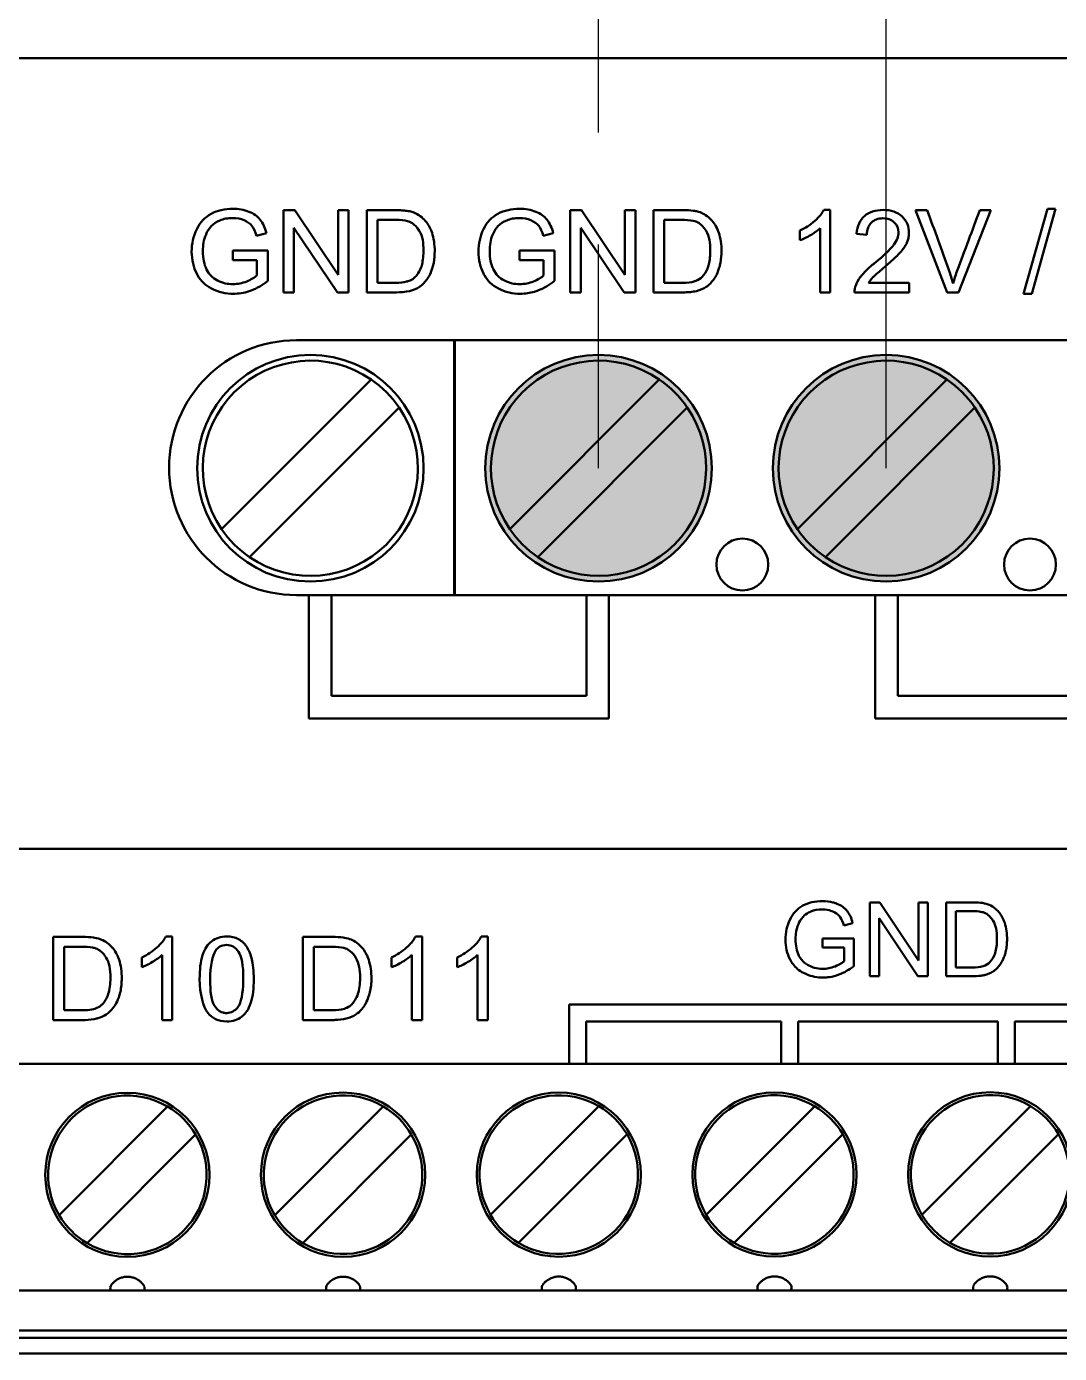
# Model space of a CAD drawing. Header units: millimetres. Extents: x 52 to 3850, y 79 to 1546.
# Drawn here: x 1290.97 to 1319.84, y 961.65 to 998.72 of the extents above; entities that cross this region are included whole.
import ezdxf

# ---------------------------------------------------------------- set-up
doc = ezdxf.new("R2010")
doc.units = ezdxf.units.MM
doc.header["$LTSCALE"] = 25
doc.linetypes.add('HIDDEN', pattern=[0.375, 0.25, -0.125])
doc.layers.add('Power_12V', color=50, linetype='Continuous')
doc.layers.add('Power_GND', color=7, linetype='HIDDEN')
doc.layers.add('Visible', color=7, linetype='Continuous', lineweight=50)

msp = doc.modelspace()

# ---------------------------------------------------------------- hatches: boundary and pattern name
at = {"layer": 'Power_12V'}
h = msp.add_hatch(color=256, dxfattribs=at)
h.dxf.hatch_style = 1
edge = h.paths.add_edge_path()
edge.add_arc((1314.992, 986.378), 3.165, 0, 360)
at = {"layer": 'Power_GND'}
h = msp.add_hatch(color=256, dxfattribs=at)
h.dxf.hatch_style = 1
edge = h.paths.add_edge_path()
edge.add_arc((1306.954, 986.378), 3.165, 0, 360)

# ---------------------------------------------------------------- linework, layer by layer
at = {"layer": 'Power_12V'}
msp.add_line((1314.992, 986.378), (1315, 1115), dxfattribs=at)
at = {"layer": 'Power_GND'}
msp.add_line((1306.954, 986.378), (1306.954, 1110), dxfattribs=at)
at = {"layer": 'Visible'}
for p, q in [((1230.554, 997.829), (1327.389, 997.829)), ((1298.15, 993.587), (1298.462, 993.587)), ((1298.15, 991.291), (1298.15, 993.587)), ((1298.462, 993.587), (1299.677, 991.781)), ((1299.677, 993.587), (1299.968, 993.587)), ((1299.677, 991.781), (1299.677, 993.587)), ((1299.968, 993.587), (1299.968, 991.291)), ((1300.476, 991.291), (1300.476, 993.587)), ((1306.165, 993.587), (1306.477, 993.587)), ((1306.165, 991.291), (1306.165, 993.587)), ((1306.477, 993.587), (1307.693, 991.781)), ((1307.693, 993.587), (1307.983, 993.587)), ((1307.693, 991.781), (1307.693, 993.587)), ((1307.983, 993.587), (1307.983, 991.291)), ((1308.491, 991.291), (1308.491, 993.587)), ((1313.247, 993.594), (1313.428, 993.594)), ((1313.428, 993.594), (1313.428, 991.291)), ((1315.812, 993.587), (1316.142, 993.587)), ((1316.7, 991.291), (1315.812, 993.587)), ((1317.919, 993.587), (1317.018, 991.291)), ((1317.609, 993.587), (1317.919, 993.587)), ((1318.834, 991.252), (1319.497, 993.626)), ((1319.725, 993.626), (1319.061, 991.252)), ((1319.497, 993.626), (1319.725, 993.626)), ((1298.442, 993.097), (1298.442, 991.291)), ((1299.656, 991.291), (1298.442, 993.097)), ((1300.777, 993.318), (1300.777, 991.56)), ((1306.457, 993.097), (1306.457, 991.291)), ((1307.672, 991.291), (1306.457, 993.097)), ((1308.792, 993.318), (1308.792, 991.56)), ((1312.58, 992.745), (1312.58, 993.017)), ((1313.148, 991.291), (1313.148, 993.084)), ((1297.672, 992.944), (1297.394, 992.869)), ((1305.688, 992.944), (1305.41, 992.869)), ((1314.454, 992.898), (1314.162, 992.93)), ((1296.73, 992.46), (1297.708, 992.46)), ((1296.73, 992.191), (1296.73, 992.46)), ((1297.708, 992.46), (1297.708, 991.61)), ((1304.746, 992.46), (1305.723, 992.46)), ((1304.746, 992.191), (1304.746, 992.46)), ((1305.723, 992.46), (1305.723, 991.61)), ((1297.405, 992.191), (1296.73, 992.191)), ((1297.405, 991.762), (1297.405, 992.191)), ((1305.42, 992.191), (1304.746, 992.191)), ((1305.42, 991.762), (1305.42, 992.191)), ((1314.503, 991.56), (1315.634, 991.56)), ((1315.634, 991.56), (1315.634, 991.291)), ((1298.442, 991.291), (1298.15, 991.291)), ((1299.968, 991.291), (1299.656, 991.291)), ((1306.457, 991.291), (1306.165, 991.291)), ((1307.983, 991.291), (1307.672, 991.291)), ((1313.428, 991.291), (1313.148, 991.291)), ((1315.634, 991.291), (1314.108, 991.291)), ((1317.018, 991.291), (1316.7, 991.291)), ((1319.061, 991.252), (1318.834, 991.252)), ((1323.829, 989.955), (1298.513, 989.955)), ((1302.919, 982.835), (1302.919, 989.955)), ((1302.935, 989.955), (1302.935, 982.835)), ((1296.419, 984.681), (1300.598, 988.859)), ((1304.473, 984.681), (1308.652, 988.859)), ((1312.511, 984.681), (1316.69, 988.859)), ((1301.381, 988.076), (1297.203, 983.897)), ((1309.435, 988.076), (1305.256, 983.897)), ((1317.473, 988.076), (1313.294, 983.897)), ((1298.513, 982.835), (1298.86, 982.835)), ((1298.86, 982.835), (1298.86, 979.385)), ((1299.493, 982.835), (1298.86, 982.835)), ((1299.493, 982.835), (1306.613, 982.835)), ((1299.493, 980.018), (1299.493, 982.835)), ((1306.613, 982.835), (1306.613, 980.018)), ((1307.246, 982.835), (1306.613, 982.835)), ((1307.246, 982.835), (1314.683, 982.835)), ((1307.246, 979.385), (1307.246, 982.835)), ((1315.316, 982.835), (1314.683, 982.835)), ((1314.683, 982.835), (1314.683, 979.385)), ((1315.316, 980.018), (1315.316, 982.835)), ((1315.316, 982.835), (1322.753, 982.835)), ((1306.613, 980.018), (1299.493, 980.018)), ((1322.753, 980.018), (1315.316, 980.018)), ((1298.86, 979.385), (1307.246, 979.385)), ((1314.683, 979.385), (1323.386, 979.385)), ((1327.389, 975.752), (1230.554, 975.752)), ((1314.535, 974.252), (1314.815, 974.252)), ((1314.535, 972.187), (1314.535, 974.252)), ((1314.815, 974.252), (1315.897, 972.632)), ((1315.897, 974.252), (1316.16, 974.252)), ((1315.897, 972.632), (1315.897, 974.252)), ((1316.16, 974.252), (1316.16, 972.187)), ((1316.666, 972.187), (1316.666, 974.252)), ((1314.797, 973.808), (1314.797, 972.187)), ((1315.879, 972.187), (1314.797, 973.808)), ((1316.938, 974.008), (1316.938, 972.431)), ((1314.056, 973.675), (1313.81, 973.607)), ((1291.711, 970.966), (1291.711, 973.289)), ((1292.016, 973.014), (1292.016, 971.239)), ((1294.858, 973.299), (1295.041, 973.299)), ((1295.041, 973.299), (1295.041, 970.966)), ((1298.688, 970.966), (1298.688, 973.289)), ((1298.994, 973.014), (1298.994, 971.239)), ((1301.838, 973.299), (1302.022, 973.299)), ((1302.022, 973.299), (1302.022, 970.966)), ((1303.674, 973.299), (1303.857, 973.299)), ((1303.857, 973.299), (1303.857, 970.966)), ((1313.212, 973.24), (1314.087, 973.24)), ((1313.212, 972.996), (1313.212, 973.24)), ((1313.82, 972.996), (1313.212, 972.996)), ((1313.82, 972.611), (1313.82, 972.996)), ((1314.087, 973.24), (1314.087, 972.474)), ((1294.187, 972.44), (1294.187, 972.715)), ((1294.757, 970.966), (1294.757, 972.784)), ((1301.168, 972.44), (1301.168, 972.715)), ((1301.737, 970.966), (1301.737, 972.784)), ((1303.003, 972.44), (1303.003, 972.715)), ((1303.573, 970.966), (1303.573, 972.784)), ((1314.797, 972.187), (1314.535, 972.187)), ((1316.16, 972.187), (1315.879, 972.187)), ((1306.136, 971.4), (1306.136, 969.739)), ((1324.576, 971.4), (1306.136, 971.4)), ((1295.041, 970.966), (1294.757, 970.966)), ((1302.022, 970.966), (1301.737, 970.966)), ((1303.857, 970.966), (1303.573, 970.966)), ((1306.611, 969.739), (1306.611, 970.926)), ((1306.611, 970.926), (1312.055, 970.926)), ((1312.055, 970.926), (1312.055, 969.739)), ((1312.53, 969.739), (1312.53, 970.926)), ((1312.53, 970.926), (1318.114, 970.926)), ((1318.114, 970.926), (1318.114, 969.739)), ((1318.589, 969.739), (1318.589, 970.926)), ((1318.589, 970.926), (1324.101, 970.926)), ((1306.136, 969.739), (1233.718, 969.739)), ((1306.136, 969.739), (1306.611, 969.739)), ((1312.055, 969.739), (1306.611, 969.739)), ((1312.055, 969.739), (1312.53, 969.739)), ((1318.114, 969.739), (1312.53, 969.739)), ((1318.114, 969.739), (1318.589, 969.739)), ((1324.101, 969.739), (1318.589, 969.739)), ((1291.877, 965.515), (1294.909, 968.55)), ((1297.906, 965.518), (1300.938, 968.553)), ((1303.934, 965.521), (1306.966, 968.556)), ((1309.963, 965.524), (1312.995, 968.559)), ((1315.991, 965.527), (1319.023, 968.561)), ((1319.807, 967.779), (1316.775, 964.744)), ((1295.693, 967.767), (1292.661, 964.732)), ((1301.721, 967.77), (1298.689, 964.735)), ((1307.75, 967.773), (1304.718, 964.738)), ((1313.778, 967.776), (1310.746, 964.741)), ((1233.718, 963.41), (1324.225, 963.41)), ((1293.344, 963.422), (1293.344, 963.422)), ((1294.229, 963.422), (1294.229, 963.423)), ((1299.373, 963.425), (1299.373, 963.425)), ((1300.257, 963.425), (1300.258, 963.426)), ((1305.401, 963.428), (1305.401, 963.428)), ((1306.286, 963.428), (1306.286, 963.429)), ((1311.43, 963.431), (1311.43, 963.431)), ((1312.314, 963.431), (1312.315, 963.432)), ((1317.458, 963.434), (1317.458, 963.434)), ((1318.343, 963.434), (1318.343, 963.435)), ((1327.389, 962.291), (1230.554, 962.291)), ((1230.554, 962.091), (1327.389, 962.091)), ((1223.114, 961.652), (1334.829, 961.652))]:
    msp.add_line(p, q, dxfattribs=at)
at = {"layer": 'Visible', "extrusion": (0, 0, -1)}
for centre, radius in [((-1298.9, 986.378), 3.165), ((-1306.954, 986.378), 3.165), ((-1314.992, 986.378), 3.165), ((-1293.785, 966.641), 2.294), ((-1299.813, 966.644), 2.294), ((-1305.842, 966.647), 2.294), ((-1311.87, 966.65), 2.294), ((-1317.899, 966.653), 2.294)]:
    msp.add_circle(centre, radius, dxfattribs=at)
at = {"layer": 'Visible'}
for centre in [(1310.973, 983.689), (1319.011, 983.689)]:
    msp.add_circle(centre, 0.725, dxfattribs=at)
at = {"layer": 'Visible', "extrusion": (0, 0, -1)}
for centre, radius, start, end in [((-1298.513, 986.395), 3.56, 270, 90), ((-1293.787, 963.48), 0.478, 351.5726, 0.4421), ((-1293.787, 963.48), 0.478, 179.5019, 188.4274), ((-1299.815, 963.483), 0.478, 351.216, 0.4421), ((-1299.815, 963.483), 0.478, 179.5019, 188.784), ((-1305.844, 963.486), 0.478, 350.8591, 0.4421), ((-1305.844, 963.486), 0.478, 179.5019, 189.1409), ((-1311.872, 963.489), 0.478, 350.5019, 0.4421), ((-1311.872, 963.489), 0.478, 179.5019, 189.4981), ((-1317.901, 963.492), 0.478, 350.1443, 0.4421), ((-1317.901, 963.492), 0.478, 179.5019, 189.8557)]:
    msp.add_arc(centre, radius, start, end, dxfattribs=at)
at = {"layer": 'Visible'}
for centre, radius, start, end in [((1298.9, 986.378), 3.006, 55.6151, 214.3849), ((1306.954, 986.378), 3.006, 55.6151, 214.3849), ((1314.992, 986.378), 3.006, 55.6151, 214.3849), ((1298.9, 986.378), 3.006, 34.3849, 55.6151), ((1306.954, 986.378), 3.006, 34.3849, 55.6151), ((1314.992, 986.378), 3.006, 34.3849, 55.6151), ((1298.9, 986.378), 3.006, 235.6151, 34.3849), ((1306.954, 986.378), 3.006, 235.6151, 34.3849), ((1314.992, 986.378), 3.006, 235.6151, 34.3849), ((1298.9, 986.378), 3.006, 214.3849, 235.6151), ((1306.954, 986.378), 3.006, 214.3849, 235.6151), ((1314.992, 986.378), 3.006, 214.3849, 235.6151), ((1293.785, 966.641), 2.215, 59.5055, 210.5505), ((1293.785, 966.641), 2.215, 30.5505, 59.5055), ((1299.813, 966.644), 2.215, 59.5055, 210.5505), ((1299.813, 966.644), 2.215, 30.5505, 59.5055), ((1305.842, 966.647), 2.215, 59.5055, 210.5505), ((1305.842, 966.647), 2.215, 30.5505, 59.5055), ((1311.87, 966.65), 2.215, 59.5055, 210.5505), ((1311.87, 966.65), 2.215, 30.5505, 59.5055), ((1317.899, 966.653), 2.215, 59.5055, 210.5505), ((1317.899, 966.653), 2.215, 30.5505, 59.5055), ((1317.899, 966.653), 2.215, 239.5055, 30.5505), ((1293.785, 966.641), 2.215, 239.5055, 30.5505), ((1299.813, 966.644), 2.215, 239.5055, 30.5505), ((1305.842, 966.647), 2.215, 239.5055, 30.5505), ((1311.87, 966.65), 2.215, 239.5055, 30.5505), ((1293.785, 966.641), 2.215, 210.5505, 239.5055), ((1299.813, 966.644), 2.215, 210.5505, 239.5055), ((1305.842, 966.647), 2.215, 210.5505, 239.5055), ((1311.87, 966.65), 2.215, 210.5505, 239.5055), ((1317.899, 966.653), 2.215, 210.5505, 239.5055)]:
    msp.add_arc(centre, radius, start, end, dxfattribs=at)
for points, knots in [([(1297.708, 991.61), (1297.561, 991.493), (1297.411, 991.405), (1297.246, 991.343), (1297.086, 991.282), (1296.951, 991.258), (1296.798, 991.253), (1296.784, 991.253), (1296.77, 991.252), (1296.756, 991.252), (1296.533, 991.252), (1296.332, 991.296), (1296.14, 991.398), (1295.96, 991.493), (1295.841, 991.612), (1295.749, 991.768), (1295.74, 991.783), (1295.731, 991.8), (1295.723, 991.815), (1295.637, 991.979), (1295.582, 992.205), (1295.582, 992.428), (1295.582, 992.65), (1295.627, 992.854), (1295.723, 993.054), (1295.82, 993.256), (1295.949, 993.389), (1296.126, 993.485), (1296.301, 993.579), (1296.504, 993.626), (1296.732, 993.626), (1296.899, 993.626), (1297.049, 993.598), (1297.183, 993.545), (1297.318, 993.491), (1297.422, 993.416), (1297.498, 993.32), (1297.575, 993.224), (1297.633, 993.098), (1297.672, 992.944)], [0.1497103, 0.1497103, 0.1497103, 0.1497103, 0.1872564, 0.1872564, 0.1872564, 0.2195858, 0.2195858, 0.2195858, 0.2225034, 0.2225034, 0.2225034, 0.2687497, 0.2687497, 0.2687497, 0.3088223, 0.3088223, 0.3088223, 0.3127464, 0.3127464, 0.3127464, 0.3582947, 0.3582947, 0.3582947, 0.4033606, 0.4033606, 0.4033606, 0.4466599, 0.4466599, 0.4466599, 0.4891, 0.4891, 0.4891, 0.5201427, 0.5201427, 0.5201427, 0.5511854, 0.5511854, 0.5511854, 0.5822282, 0.5822282, 0.5822282, 0.5822282]), ([(1297.394, 992.869), (1297.361, 992.986), (1297.319, 993.077), (1297.266, 993.146), (1297.213, 993.214), (1297.143, 993.266), (1297.047, 993.306), (1296.952, 993.346), (1296.847, 993.367), (1296.732, 993.367), (1296.593, 993.367), (1296.472, 993.346), (1296.371, 993.303), (1296.274, 993.262), (1296.196, 993.211), (1296.126, 993.136), (1296.051, 993.055), (1296.02, 993), (1295.983, 992.908), (1295.918, 992.75), (1295.895, 992.613), (1295.895, 992.445), (1295.895, 992.239), (1295.931, 992.067), (1296.001, 991.93), (1296.069, 991.797), (1296.16, 991.695), (1296.307, 991.622), (1296.466, 991.544), (1296.579, 991.521), (1296.737, 991.521), (1296.868, 991.521), (1296.995, 991.547), (1297.12, 991.598), (1297.246, 991.648), (1297.341, 991.703), (1297.405, 991.762)], [0.6028099, 0.6028099, 0.6028099, 0.6028099, 0.624552, 0.624552, 0.624552, 0.6451275, 0.6451275, 0.6451275, 0.6655279, 0.6655279, 0.6655279, 0.6902803, 0.6902803, 0.6902803, 0.714017, 0.714017, 0.714017, 0.7338539, 0.7338539, 0.7338539, 0.7638949, 0.7638949, 0.7638949, 0.8007908, 0.8007908, 0.8007908, 0.8364781, 0.8364781, 0.8364781, 0.8681803, 0.8681803, 0.8681803, 0.8946697, 0.8946697, 0.8946697, 0.9211591, 0.9211591, 0.9211591, 0.9211591]), ([(1300.476, 993.587), (1300.73, 993.587), (1300.985, 993.587), (1301.266, 993.587), (1301.277, 993.587), (1301.286, 993.587), (1301.297, 993.587), (1301.324, 993.587), (1301.348, 993.587), (1301.371, 993.586), (1301.433, 993.584), (1301.483, 993.582), (1301.529, 993.577), (1301.58, 993.572), (1301.619, 993.568), (1301.676, 993.555), (1301.759, 993.537), (1301.802, 993.518), (1301.845, 993.498), (1301.907, 993.469), (1301.953, 993.441), (1302.012, 993.39), (1302.109, 993.308), (1302.184, 993.209), (1302.24, 993.098), (1302.257, 993.065), (1302.273, 993.028), (1302.285, 992.997), (1302.329, 992.882), (1302.369, 992.69), (1302.374, 992.508), (1302.375, 992.489), (1302.375, 992.47), (1302.375, 992.451), (1302.375, 992.334), (1302.366, 992.225), (1302.346, 992.12), (1302.337, 992.075), (1302.328, 992.036), (1302.314, 991.988), (1302.289, 991.904), (1302.269, 991.855), (1302.245, 991.804), (1302.22, 991.75), (1302.195, 991.706), (1302.156, 991.653), (1302.089, 991.561), (1302.04, 991.513), (1301.98, 991.467), (1301.97, 991.459), (1301.957, 991.45), (1301.947, 991.443), (1301.884, 991.402), (1301.778, 991.354), (1301.673, 991.329), (1301.56, 991.301), (1301.408, 991.291), (1301.304, 991.291), (1301.114, 991.291), (1300.746, 991.291), (1300.476, 991.291)], [0.3040344, 0.3040344, 0.3040344, 0.3040344, 0.4052128, 0.4052128, 0.4052128, 0.4082955, 0.4082955, 0.4082955, 0.4158199, 0.4158199, 0.4158199, 0.4364794, 0.4364794, 0.4364794, 0.4592987, 0.4592987, 0.4592987, 0.4812529, 0.4812529, 0.4812529, 0.5131876, 0.5131876, 0.5131876, 0.5639706, 0.5639706, 0.5639706, 0.5788707, 0.5788707, 0.5788707, 0.6438033, 0.6438033, 0.6438033, 0.650601, 0.650601, 0.650601, 0.6926706, 0.6926706, 0.6926706, 0.7105884, 0.7105884, 0.7105884, 0.7347402, 0.7347402, 0.7347402, 0.7604578, 0.7604578, 0.7604578, 0.7961331, 0.7961331, 0.7961331, 0.8026225, 0.8026225, 0.8026225, 0.8459713, 0.8459713, 0.8459713, 0.89282, 0.89282, 0.89282, 1, 1, 1, 1]), ([(1305.723, 991.61), (1305.576, 991.493), (1305.427, 991.405), (1305.261, 991.343), (1305.227, 991.33), (1305.195, 991.319), (1305.162, 991.309), (1305.03, 991.27), (1304.909, 991.252), (1304.772, 991.252), (1304.549, 991.252), (1304.347, 991.296), (1304.156, 991.398), (1303.976, 991.493), (1303.856, 991.612), (1303.764, 991.768), (1303.755, 991.783), (1303.746, 991.8), (1303.738, 991.815), (1303.653, 991.979), (1303.598, 992.205), (1303.598, 992.428), (1303.598, 992.65), (1303.642, 992.854), (1303.738, 993.054), (1303.835, 993.256), (1303.964, 993.389), (1304.142, 993.485), (1304.316, 993.579), (1304.52, 993.626), (1304.748, 993.626), (1304.914, 993.626), (1305.064, 993.598), (1305.199, 993.545), (1305.333, 993.491), (1305.437, 993.416), (1305.514, 993.32), (1305.59, 993.224), (1305.648, 993.098), (1305.688, 992.944)], [0.1497103, 0.1497103, 0.1497103, 0.1497103, 0.1872564, 0.1872564, 0.1872564, 0.1941756, 0.1941756, 0.1941756, 0.2225034, 0.2225034, 0.2225034, 0.2687497, 0.2687497, 0.2687497, 0.3088223, 0.3088223, 0.3088223, 0.3127464, 0.3127464, 0.3127464, 0.3582947, 0.3582947, 0.3582947, 0.4033606, 0.4033606, 0.4033606, 0.4466599, 0.4466599, 0.4466599, 0.4891, 0.4891, 0.4891, 0.5201427, 0.5201427, 0.5201427, 0.5511854, 0.5511854, 0.5511854, 0.5822282, 0.5822282, 0.5822282, 0.5822282]), ([(1305.41, 992.869), (1305.376, 992.986), (1305.334, 993.077), (1305.281, 993.146), (1305.229, 993.214), (1305.158, 993.266), (1305.063, 993.306), (1304.968, 993.346), (1304.862, 993.367), (1304.748, 993.367), (1304.608, 993.367), (1304.488, 993.346), (1304.387, 993.303), (1304.29, 993.262), (1304.212, 993.211), (1304.142, 993.136), (1304.115, 993.107), (1304.094, 993.08), (1304.076, 993.054), (1304.045, 993.009), (1304.022, 992.967), (1303.998, 992.908), (1303.934, 992.75), (1303.911, 992.613), (1303.911, 992.445), (1303.911, 992.239), (1303.946, 992.067), (1304.017, 991.93), (1304.085, 991.797), (1304.176, 991.695), (1304.322, 991.622), (1304.482, 991.544), (1304.595, 991.521), (1304.752, 991.521), (1304.884, 991.521), (1305.011, 991.547), (1305.136, 991.598), (1305.261, 991.648), (1305.356, 991.703), (1305.42, 991.762)], [0.6028099, 0.6028099, 0.6028099, 0.6028099, 0.624552, 0.624552, 0.624552, 0.6451275, 0.6451275, 0.6451275, 0.6655279, 0.6655279, 0.6655279, 0.6902803, 0.6902803, 0.6902803, 0.714017, 0.714017, 0.714017, 0.7212415, 0.7212415, 0.7212415, 0.7338539, 0.7338539, 0.7338539, 0.7638949, 0.7638949, 0.7638949, 0.8007908, 0.8007908, 0.8007908, 0.8364781, 0.8364781, 0.8364781, 0.8681803, 0.8681803, 0.8681803, 0.8946697, 0.8946697, 0.8946697, 0.9211591, 0.9211591, 0.9211591, 0.9211591]), ([(1308.491, 993.587), (1308.746, 993.587), (1309.001, 993.587), (1309.282, 993.587), (1309.426, 993.587), (1309.516, 993.582), (1309.601, 993.571), (1309.631, 993.567), (1309.656, 993.563), (1309.692, 993.555), (1309.775, 993.537), (1309.817, 993.518), (1309.86, 993.498), (1309.923, 993.469), (1309.968, 993.441), (1310.028, 993.39), (1310.124, 993.308), (1310.2, 993.209), (1310.256, 993.098), (1310.272, 993.065), (1310.289, 993.028), (1310.3, 992.997), (1310.345, 992.882), (1310.385, 992.69), (1310.39, 992.508), (1310.39, 992.489), (1310.391, 992.47), (1310.391, 992.451), (1310.391, 992.334), (1310.381, 992.225), (1310.361, 992.12), (1310.353, 992.075), (1310.344, 992.036), (1310.329, 991.988), (1310.303, 991.898), (1310.281, 991.847), (1310.256, 991.794), (1310.232, 991.745), (1310.208, 991.703), (1310.172, 991.653), (1310.104, 991.561), (1310.056, 991.513), (1309.996, 991.467), (1309.985, 991.459), (1309.973, 991.45), (1309.962, 991.443), (1309.9, 991.402), (1309.793, 991.354), (1309.689, 991.329), (1309.636, 991.316), (1309.579, 991.307), (1309.521, 991.3), (1309.454, 991.293), (1309.375, 991.291), (1309.32, 991.291), (1309.13, 991.291), (1308.761, 991.291), (1308.491, 991.291)], [0.3040344, 0.3040344, 0.3040344, 0.3040344, 0.4052128, 0.4052128, 0.4052128, 0.4450566, 0.4450566, 0.4450566, 0.4592987, 0.4592987, 0.4592987, 0.4812529, 0.4812529, 0.4812529, 0.5131876, 0.5131876, 0.5131876, 0.5639706, 0.5639706, 0.5639706, 0.5788707, 0.5788707, 0.5788707, 0.6438033, 0.6438033, 0.6438033, 0.650601, 0.650601, 0.650601, 0.6926706, 0.6926706, 0.6926706, 0.7105884, 0.7105884, 0.7105884, 0.7363399, 0.7363399, 0.7363399, 0.7604578, 0.7604578, 0.7604578, 0.7961331, 0.7961331, 0.7961331, 0.8026225, 0.8026225, 0.8026225, 0.8459713, 0.8459713, 0.8459713, 0.8678031, 0.8678031, 0.8678031, 0.89282, 0.89282, 0.89282, 1, 1, 1, 1]), ([(1312.58, 993.017), (1312.734, 993.088), (1312.867, 993.172), (1312.996, 993.286), (1313.135, 993.409), (1313.196, 993.49), (1313.247, 993.594)], [0.4711079, 0.4711079, 0.4711079, 0.4711079, 0.5463099, 0.5463099, 0.5463099, 0.6113744, 0.6113744, 0.6113744, 0.6113744]), ([(1314.108, 991.291), (1314.105, 991.36), (1314.121, 991.432), (1314.142, 991.486), (1314.166, 991.551), (1314.215, 991.642), (1314.268, 991.714), (1314.289, 991.742), (1314.312, 991.77), (1314.33, 991.791), (1314.357, 991.821), (1314.411, 991.879), (1314.469, 991.935), (1314.534, 991.997), (1314.611, 992.064), (1314.7, 992.136), (1314.925, 992.318), (1315.042, 992.43), (1315.135, 992.535), (1315.142, 992.543), (1315.148, 992.55), (1315.155, 992.558), (1315.17, 992.575), (1315.183, 992.592), (1315.196, 992.609), (1315.199, 992.613), (1315.203, 992.618), (1315.206, 992.623), (1315.294, 992.743), (1315.338, 992.855), (1315.338, 992.964), (1315.338, 993.075), (1315.299, 993.168), (1315.218, 993.246), (1315.138, 993.325), (1315.034, 993.361), (1314.903, 993.361), (1314.767, 993.361), (1314.659, 993.32), (1314.578, 993.239), (1314.495, 993.156), (1314.454, 993.043), (1314.454, 992.898)], [0.1663156, 0.1663156, 0.1663156, 0.1663156, 0.1853419, 0.1853419, 0.1853419, 0.2107233, 0.2107233, 0.2107233, 0.2205591, 0.2205591, 0.2205591, 0.2411374, 0.2411374, 0.2411374, 0.263976, 0.263976, 0.263976, 0.3151752, 0.3151752, 0.3151752, 0.3189863, 0.3189863, 0.3189863, 0.327778, 0.327778, 0.327778, 0.330303, 0.330303, 0.330303, 0.3617092, 0.3617092, 0.3617092, 0.3939414, 0.3939414, 0.3939414, 0.4259691, 0.4259691, 0.4259691, 0.4594426, 0.4594426, 0.4594426, 0.4935476, 0.4935476, 0.4935476, 0.4935476]), ([(1314.162, 992.93), (1314.182, 993.146), (1314.26, 993.313), (1314.387, 993.424), (1314.511, 993.534), (1314.692, 993.594), (1314.911, 993.594), (1315.128, 993.594), (1315.299, 993.54), (1315.436, 993.41), (1315.577, 993.275), (1315.63, 993.139), (1315.63, 992.956), (1315.63, 992.936), (1315.629, 992.917), (1315.627, 992.898), (1315.625, 992.877), (1315.623, 992.857), (1315.619, 992.838), (1315.615, 992.817), (1315.611, 992.797), (1315.605, 992.779), (1315.599, 992.757), (1315.593, 992.737), (1315.586, 992.719), (1315.582, 992.707), (1315.577, 992.696), (1315.573, 992.685), (1315.57, 992.677), (1315.563, 992.662), (1315.557, 992.649), (1315.523, 992.58), (1315.453, 992.482), (1315.385, 992.405), (1315.32, 992.332), (1315.222, 992.238), (1315.097, 992.128), (1315.052, 992.088), (1314.998, 992.041), (1314.951, 992.002), (1314.844, 991.911), (1314.729, 991.813), (1314.668, 991.757), (1314.656, 991.746), (1314.645, 991.736), (1314.636, 991.727), (1314.631, 991.722), (1314.626, 991.717), (1314.622, 991.713), (1314.573, 991.662), (1314.535, 991.61), (1314.503, 991.56)], [0.5207689, 0.5207689, 0.5207689, 0.5207689, 0.5725363, 0.5725363, 0.5725363, 0.6248285, 0.6248285, 0.6248285, 0.6765643, 0.6765643, 0.6765643, 0.7256773, 0.7256773, 0.7256773, 0.7308994, 0.7308994, 0.7308994, 0.736474, 0.736474, 0.736474, 0.7423893, 0.7423893, 0.7423893, 0.7491092, 0.7491092, 0.7491092, 0.753514, 0.753514, 0.753514, 0.759562, 0.759562, 0.759562, 0.7934298, 0.7934298, 0.7934298, 0.8257334, 0.8257334, 0.8257334, 0.8374544, 0.8374544, 0.8374544, 0.8675994, 0.8675994, 0.8675994, 0.8736079, 0.8736079, 0.8736079, 0.8771692, 0.8771692, 0.8771692, 0.8951673, 0.8951673, 0.8951673, 0.8951673]), ([(1316.142, 993.587), (1316.342, 993.031), (1316.542, 992.474), (1316.742, 991.918), (1316.79, 991.783), (1316.83, 991.658), (1316.862, 991.541)], [0.2728529, 0.2728529, 0.2728529, 0.2728529, 0.4461785, 0.4461785, 0.4461785, 0.4847857, 0.4847857, 0.4847857, 0.4847857]), ([(1316.862, 991.541), (1316.898, 991.666), (1316.941, 991.795), (1316.986, 991.918), (1317.184, 992.448), (1317.402, 993.032), (1317.609, 993.587)], [0.4847857, 0.4847857, 0.4847857, 0.4847857, 0.5237729, 0.5237729, 0.5237729, 0.6975825, 0.6975825, 0.6975825, 0.6975825]), ([(1300.777, 991.56), (1300.935, 991.56), (1301.094, 991.56), (1301.269, 991.56), (1301.414, 991.56), (1301.5, 991.568), (1301.588, 991.591), (1301.6, 991.594), (1301.612, 991.598), (1301.626, 991.603), (1301.718, 991.634), (1301.752, 991.656), (1301.792, 991.686), (1301.805, 991.696), (1301.818, 991.708), (1301.832, 991.722), (1301.848, 991.739), (1301.864, 991.757), (1301.879, 991.776), (1301.927, 991.838), (1301.966, 991.913), (1301.995, 991.992), (1301.997, 991.999), (1302, 992.006), (1302.002, 992.012), (1302.026, 992.085), (1302.054, 992.229), (1302.06, 992.368), (1302.061, 992.397), (1302.061, 992.427), (1302.061, 992.456), (1302.061, 992.681), (1302.04, 992.85), (1301.944, 993.011), (1301.87, 993.134), (1301.817, 993.174), (1301.763, 993.213), (1301.73, 993.235), (1301.689, 993.258), (1301.655, 993.271), (1301.613, 993.287), (1301.497, 993.31), (1301.381, 993.316), (1301.339, 993.318), (1301.292, 993.318), (1301.26, 993.318), (1301.158, 993.318), (1300.93, 993.318), (1300.777, 993.318)], [0, 0, 0, 0, 0.0864632, 0.0864632, 0.0864632, 0.1430932, 0.1430932, 0.1430932, 0.15109, 0.15109, 0.15109, 0.1871023, 0.1871023, 0.1871023, 0.1990871, 0.1990871, 0.1990871, 0.2133576, 0.2133576, 0.2133576, 0.2597698, 0.2597698, 0.2597698, 0.2637374, 0.2637374, 0.2637374, 0.3260328, 0.3260328, 0.3260328, 0.339189, 0.339189, 0.339189, 0.4405995, 0.4405995, 0.4405995, 0.492667, 0.492667, 0.492667, 0.5234429, 0.5234429, 0.5234429, 0.5772255, 0.5772255, 0.5772255, 0.5964384, 0.5964384, 0.5964384, 0.6798681, 0.6798681, 0.6798681, 0.6798681]), ([(1308.792, 991.56), (1308.951, 991.56), (1309.109, 991.56), (1309.285, 991.56), (1309.45, 991.56), (1309.532, 991.565), (1309.641, 991.603), (1309.764, 991.644), (1309.793, 991.665), (1309.848, 991.722), (1309.908, 991.783), (1309.958, 991.864), (1309.995, 991.952), (1310.003, 991.972), (1310.011, 991.995), (1310.017, 992.012), (1310.042, 992.085), (1310.07, 992.229), (1310.075, 992.368), (1310.077, 992.397), (1310.077, 992.427), (1310.077, 992.456), (1310.077, 992.681), (1310.056, 992.85), (1309.959, 993.011), (1309.885, 993.134), (1309.833, 993.174), (1309.778, 993.213), (1309.746, 993.235), (1309.704, 993.258), (1309.67, 993.271), (1309.656, 993.276), (1309.629, 993.285), (1309.602, 993.291), (1309.519, 993.31), (1309.368, 993.318), (1309.276, 993.318), (1309.173, 993.318), (1308.945, 993.318), (1308.792, 993.318)], [0, 0, 0, 0, 0.0864632, 0.0864632, 0.0864632, 0.15109, 0.15109, 0.15109, 0.1990871, 0.1990871, 0.1990871, 0.2517644, 0.2517644, 0.2517644, 0.2637374, 0.2637374, 0.2637374, 0.3260328, 0.3260328, 0.3260328, 0.339189, 0.339189, 0.339189, 0.4405995, 0.4405995, 0.4405995, 0.492667, 0.492667, 0.492667, 0.5234429, 0.5234429, 0.5234429, 0.5413416, 0.5413416, 0.5413416, 0.5964384, 0.5964384, 0.5964384, 0.6798681, 0.6798681, 0.6798681, 0.6798681]), ([(1313.148, 993.084), (1313.086, 993.027), (1313.009, 992.969), (1312.915, 992.911), (1312.903, 992.904), (1312.891, 992.897), (1312.879, 992.89), (1312.77, 992.827), (1312.669, 992.777), (1312.58, 992.745)], [0.3244928, 0.3244928, 0.3244928, 0.3244928, 0.3708831, 0.3708831, 0.3708831, 0.3766209, 0.3766209, 0.3766209, 0.4285123, 0.4285123, 0.4285123, 0.4285123]), ([(1314.087, 972.474), (1313.956, 972.369), (1313.823, 972.29), (1313.672, 972.233), (1313.577, 972.197), (1313.493, 972.177), (1313.406, 972.164), (1313.378, 972.16), (1313.349, 972.157), (1313.321, 972.155), (1313.292, 972.153), (1313.263, 972.152), (1313.233, 972.152), (1313.066, 972.152), (1312.911, 972.181), (1312.767, 972.242), (1312.738, 972.254), (1312.71, 972.267), (1312.681, 972.282), (1312.557, 972.347), (1312.465, 972.425), (1312.39, 972.525), (1312.375, 972.544), (1312.362, 972.563), (1312.349, 972.583), (1312.333, 972.607), (1312.319, 972.632), (1312.305, 972.659), (1312.221, 972.823), (1312.178, 973.007), (1312.178, 973.21), (1312.178, 973.41), (1312.221, 973.598), (1312.305, 973.772), (1312.388, 973.947), (1312.51, 974.076), (1312.667, 974.161), (1312.824, 974.244), (1313, 974.287), (1313.212, 974.288), (1313.321, 974.288), (1313.414, 974.276), (1313.503, 974.252), (1313.532, 974.245), (1313.56, 974.236), (1313.588, 974.226), (1313.598, 974.222), (1313.607, 974.219), (1313.617, 974.215), (1313.737, 974.167), (1313.831, 974.1), (1313.9, 974.012), (1313.97, 973.924), (1314.021, 973.814), (1314.056, 973.675)], [0.1497136, 0.1497136, 0.1497136, 0.1497136, 0.1873485, 0.1873485, 0.1873485, 0.2088062, 0.2088062, 0.2088062, 0.215699, 0.215699, 0.215699, 0.2225919, 0.2225919, 0.2225919, 0.2611193, 0.2611193, 0.2611193, 0.2688935, 0.2688935, 0.2688935, 0.3008321, 0.3008321, 0.3008321, 0.3068402, 0.3068402, 0.3068402, 0.3140292, 0.3140292, 0.3140292, 0.3588442, 0.3588442, 0.3588442, 0.4030677, 0.4030677, 0.4030677, 0.4472911, 0.4472911, 0.4472911, 0.4911564, 0.4911564, 0.4911564, 0.5126103, 0.5126103, 0.5126103, 0.519601, 0.519601, 0.519601, 0.521962, 0.521962, 0.521962, 0.5522691, 0.5522691, 0.5522691, 0.582198, 0.582198, 0.582198, 0.582198]), ([(1316.666, 974.252), (1316.895, 974.252), (1317.124, 974.252), (1317.376, 974.252), (1317.487, 974.252), (1317.562, 974.248), (1317.629, 974.241), (1317.669, 974.237), (1317.697, 974.234), (1317.744, 974.223), (1317.805, 974.209), (1317.836, 974.197), (1317.87, 974.183), (1317.942, 974.153), (1317.985, 974.128), (1318.047, 974.075), (1318.137, 973.999), (1318.205, 973.906), (1318.256, 973.803), (1318.269, 973.776), (1318.281, 973.746), (1318.291, 973.721), (1318.332, 973.613), (1318.368, 973.431), (1318.371, 973.261), (1318.371, 973.251), (1318.371, 973.241), (1318.371, 973.231), (1318.371, 973.193), (1318.37, 973.157), (1318.368, 973.121), (1318.366, 973.085), (1318.363, 973.051), (1318.359, 973.017), (1318.352, 972.963), (1318.342, 972.91), (1318.329, 972.858), (1318.325, 972.843), (1318.322, 972.831), (1318.317, 972.814), (1318.301, 972.761), (1318.289, 972.729), (1318.275, 972.695), (1318.268, 972.677), (1318.26, 972.66), (1318.253, 972.644), (1318.231, 972.598), (1318.21, 972.561), (1318.176, 972.513), (1318.12, 972.435), (1318.08, 972.397), (1318.03, 972.357), (1318.017, 972.347), (1318.003, 972.336), (1317.988, 972.326), (1317.926, 972.285), (1317.849, 972.252), (1317.771, 972.23), (1317.761, 972.227), (1317.75, 972.224), (1317.742, 972.222), (1317.716, 972.216), (1317.674, 972.208), (1317.635, 972.202), (1317.564, 972.192), (1317.476, 972.187), (1317.41, 972.187), (1317.207, 972.187), (1316.911, 972.187), (1316.666, 972.187)], [0.3042262, 0.3042262, 0.3042262, 0.3042262, 0.4053118, 0.4053118, 0.4053118, 0.4393172, 0.4393172, 0.4393172, 0.4592495, 0.4592495, 0.4592495, 0.4763233, 0.4763233, 0.4763233, 0.5132357, 0.5132357, 0.5132357, 0.565612, 0.565612, 0.565612, 0.5789796, 0.5789796, 0.5789796, 0.646523, 0.646523, 0.646523, 0.6504475, 0.6504475, 0.6504475, 0.6655358, 0.6655358, 0.6655358, 0.6802857, 0.6802857, 0.6802857, 0.7041128, 0.7041128, 0.7041128, 0.7107505, 0.7107505, 0.7107505, 0.7272638, 0.7272638, 0.7272638, 0.7358478, 0.7358478, 0.7358478, 0.7605365, 0.7605365, 0.7605365, 0.7929333, 0.7929333, 0.7929333, 0.8017156, 0.8017156, 0.8017156, 0.8383348, 0.8383348, 0.8383348, 0.8428763, 0.8428763, 0.8428763, 0.8603734, 0.8603734, 0.8603734, 0.8916998, 0.8916998, 0.8916998, 1, 1, 1, 1]), ([(1313.81, 973.607), (1313.783, 973.701), (1313.749, 973.778), (1313.707, 973.838), (1313.703, 973.844), (1313.699, 973.849), (1313.695, 973.855), (1313.644, 973.922), (1313.58, 973.964), (1313.498, 973.999), (1313.437, 974.025), (1313.362, 974.044), (1313.285, 974.05), (1313.261, 974.052), (1313.238, 974.053), (1313.214, 974.053), (1313.088, 974.053), (1312.981, 974.035), (1312.89, 973.996), (1312.868, 973.987), (1312.846, 973.977), (1312.826, 973.966), (1312.766, 973.934), (1312.715, 973.897), (1312.669, 973.846), (1312.602, 973.772), (1312.574, 973.724), (1312.539, 973.642), (1312.48, 973.501), (1312.46, 973.377), (1312.46, 973.225), (1312.46, 973.041), (1312.492, 972.886), (1312.555, 972.762), (1312.594, 972.685), (1312.644, 972.621), (1312.707, 972.567), (1312.744, 972.536), (1312.781, 972.511), (1312.832, 972.486), (1312.891, 972.456), (1312.939, 972.439), (1312.991, 972.425), (1313.064, 972.405), (1313.136, 972.395), (1313.218, 972.395), (1313.333, 972.395), (1313.443, 972.415), (1313.564, 972.464), (1313.634, 972.493), (1313.684, 972.518), (1313.728, 972.544), (1313.754, 972.56), (1313.777, 972.575), (1313.799, 972.592), (1313.806, 972.598), (1313.813, 972.604), (1313.82, 972.611)], [0.6024711, 0.6024711, 0.6024711, 0.6024711, 0.6221123, 0.6221123, 0.6221123, 0.623953, 0.623953, 0.623953, 0.6441119, 0.6441119, 0.6441119, 0.6599085, 0.6599085, 0.6599085, 0.664685, 0.664685, 0.664685, 0.6897167, 0.6897167, 0.6897167, 0.6958465, 0.6958465, 0.6958465, 0.7137068, 0.7137068, 0.7137068, 0.7336231, 0.7336231, 0.7336231, 0.763922, 0.763922, 0.763922, 0.8007068, 0.8007068, 0.8007068, 0.8234499, 0.8234499, 0.8234499, 0.8366627, 0.8366627, 0.8366627, 0.8503097, 0.8503097, 0.8503097, 0.8696281, 0.8696281, 0.8696281, 0.8967593, 0.8967593, 0.8967593, 0.9101596, 0.9101596, 0.9101596, 0.918246, 0.918246, 0.918246, 0.9210688, 0.9210688, 0.9210688, 0.9210688]), ([(1316.938, 972.431), (1317.08, 972.431), (1317.221, 972.431), (1317.379, 972.431), (1317.53, 972.431), (1317.606, 972.438), (1317.699, 972.469), (1317.798, 972.501), (1317.835, 972.527), (1317.884, 972.576), (1317.949, 972.641), (1318, 972.728), (1318.036, 972.837), (1318.072, 972.946), (1318.09, 973.079), (1318.09, 973.235), (1318.09, 973.451), (1318.055, 973.617), (1317.984, 973.733), (1317.964, 973.765), (1317.943, 973.795), (1317.921, 973.821), (1317.872, 973.88), (1317.817, 973.923), (1317.758, 973.952), (1317.747, 973.957), (1317.735, 973.962), (1317.725, 973.966), (1317.695, 973.978), (1317.647, 973.989), (1317.594, 973.996), (1317.528, 974.005), (1317.434, 974.008), (1317.372, 974.008), (1317.28, 974.008), (1317.075, 974.008), (1316.938, 974.008)], [0, 0, 0, 0, 0.086343, 0.086343, 0.086343, 0.1521366, 0.1521366, 0.1521366, 0.2029928, 0.2029928, 0.2029928, 0.2693815, 0.2693815, 0.2693815, 0.3357703, 0.3357703, 0.3357703, 0.4275178, 0.4275178, 0.4275178, 0.4531143, 0.4531143, 0.4531143, 0.5101327, 0.5101327, 0.5101327, 0.5206479, 0.5206479, 0.5206479, 0.5545351, 0.5545351, 0.5545351, 0.5962983, 0.5962983, 0.5962983, 0.6798558, 0.6798558, 0.6798558, 0.6798558]), ([(1291.711, 973.289), (1291.968, 973.289), (1292.225, 973.289), (1292.509, 973.289), (1292.661, 973.289), (1292.752, 973.283), (1292.841, 973.27), (1292.868, 973.266), (1292.891, 973.263), (1292.922, 973.255), (1293.01, 973.235), (1293.055, 973.216), (1293.1, 973.194), (1293.16, 973.166), (1293.205, 973.139), (1293.263, 973.089), (1293.361, 973.006), (1293.437, 972.906), (1293.493, 972.793), (1293.51, 972.76), (1293.526, 972.722), (1293.538, 972.691), (1293.583, 972.573), (1293.623, 972.378), (1293.628, 972.194), (1293.628, 972.176), (1293.628, 972.158), (1293.628, 972.14), (1293.628, 972.001), (1293.617, 971.875), (1293.589, 971.754), (1293.583, 971.726), (1293.576, 971.701), (1293.567, 971.671), (1293.534, 971.56), (1293.507, 971.5), (1293.473, 971.435), (1293.465, 971.422), (1293.458, 971.408), (1293.45, 971.395), (1293.438, 971.374), (1293.425, 971.355), (1293.409, 971.332), (1293.367, 971.274), (1293.333, 971.237), (1293.298, 971.203), (1293.266, 971.173), (1293.234, 971.146), (1293.197, 971.122), (1293.13, 971.077), (1293.046, 971.04), (1292.961, 971.016), (1292.947, 971.012), (1292.932, 971.008), (1292.92, 971.005), (1292.851, 970.988), (1292.716, 970.969), (1292.602, 970.966), (1292.584, 970.966), (1292.564, 970.966), (1292.548, 970.966), (1292.319, 970.966), (1291.986, 970.966), (1291.711, 970.966)], [0.3042253, 0.3042253, 0.3042253, 0.3042253, 0.4053163, 0.4053163, 0.4053163, 0.4465043, 0.4465043, 0.4465043, 0.4592396, 0.4592396, 0.4592396, 0.4822035, 0.4822035, 0.4822035, 0.5132366, 0.5132366, 0.5132366, 0.564014, 0.564014, 0.564014, 0.5789809, 0.5789809, 0.5789809, 0.6440413, 0.6440413, 0.6440413, 0.6504485, 0.6504485, 0.6504485, 0.6995166, 0.6995166, 0.6995166, 0.7107083, 0.7107083, 0.7107083, 0.7431177, 0.7431177, 0.7431177, 0.7499159, 0.7499159, 0.7499159, 0.7605245, 0.7605245, 0.7605245, 0.7823966, 0.7823966, 0.7823966, 0.8017126, 0.8017126, 0.8017126, 0.8372205, 0.8372205, 0.8372205, 0.8428945, 0.8428945, 0.8428945, 0.8848351, 0.8848351, 0.8848351, 0.8917021, 0.8917021, 0.8917021, 1, 1, 1, 1]), ([(1292.016, 971.239), (1292.176, 971.239), (1292.335, 971.239), (1292.512, 971.239), (1292.639, 971.239), (1292.72, 971.247), (1292.796, 971.263), (1292.822, 971.268), (1292.846, 971.274), (1292.873, 971.282), (1292.96, 971.311), (1293.002, 971.337), (1293.046, 971.372), (1293.058, 971.381), (1293.069, 971.391), (1293.081, 971.403), (1293.153, 971.475), (1293.211, 971.574), (1293.251, 971.696), (1293.292, 971.819), (1293.312, 971.969), (1293.312, 972.144), (1293.312, 972.387), (1293.272, 972.574), (1293.192, 972.704), (1293.171, 972.739), (1293.148, 972.772), (1293.124, 972.801), (1293.1, 972.83), (1293.075, 972.855), (1293.048, 972.878), (1293.002, 972.917), (1292.949, 972.948), (1292.901, 972.967), (1292.89, 972.971), (1292.876, 972.976), (1292.861, 972.98), (1292.847, 972.984), (1292.831, 972.987), (1292.814, 972.991), (1292.73, 973.007), (1292.595, 973.014), (1292.504, 973.014), (1292.4, 973.014), (1292.17, 973.014), (1292.016, 973.014)], [0, 0, 0, 0, 0.086349, 0.086349, 0.086349, 0.1354632, 0.1354632, 0.1354632, 0.1521317, 0.1521317, 0.1521317, 0.1923363, 0.1923363, 0.1923363, 0.202993, 0.202993, 0.202993, 0.2693818, 0.2693818, 0.2693818, 0.3357707, 0.3357707, 0.3357707, 0.4275183, 0.4275183, 0.4275183, 0.4523738, 0.4523738, 0.4523738, 0.4772806, 0.4772806, 0.4772806, 0.5206303, 0.5206303, 0.5206303, 0.5316215, 0.5316215, 0.5316215, 0.5425685, 0.5425685, 0.5425685, 0.5963015, 0.5963015, 0.5963015, 0.6798555, 0.6798555, 0.6798555, 0.6798555]), ([(1294.187, 972.715), (1294.341, 972.788), (1294.476, 972.872), (1294.605, 972.988), (1294.744, 973.112), (1294.806, 973.194), (1294.858, 973.299)], [0.4711025, 0.4711025, 0.4711025, 0.4711025, 0.5458526, 0.5458526, 0.5458526, 0.6108628, 0.6108628, 0.6108628, 0.6108628]), ([(1295.805, 972.111), (1295.805, 972.372), (1295.827, 972.59), (1295.889, 972.776), (1295.96, 972.986), (1296.021, 973.066), (1296.141, 973.163), (1296.253, 973.254), (1296.392, 973.299), (1296.561, 973.299), (1296.685, 973.299), (1296.794, 973.274), (1296.89, 973.224), (1296.991, 973.171), (1297.064, 973.098), (1297.122, 973.006), (1297.183, 972.913), (1297.234, 972.783), (1297.267, 972.66), (1297.295, 972.55), (1297.319, 972.329), (1297.319, 972.111), (1297.319, 971.852), (1297.296, 971.635), (1297.235, 971.451), (1297.166, 971.244), (1297.104, 971.16), (1296.984, 971.062), (1296.87, 970.97), (1296.733, 970.926), (1296.561, 970.926), (1296.323, 970.926), (1296.152, 971.018), (1296.034, 971.166), (1295.906, 971.326), (1295.805, 971.692), (1295.805, 972.111)], [0, 0, 0, 0, 0.100126, 0.100126, 0.100126, 0.177995, 0.177995, 0.177995, 0.250323, 0.250323, 0.250323, 0.303114, 0.303114, 0.303114, 0.355479, 0.355479, 0.355479, 0.417935, 0.417935, 0.417935, 0.501174, 0.501174, 0.501174, 0.600045, 0.600045, 0.600045, 0.678496, 0.678496, 0.678496, 0.750539, 0.750539, 0.750539, 0.850649, 0.850649, 0.850649, 1, 1, 1, 1]), ([(1296.098, 972.111), (1296.098, 971.761), (1296.127, 971.495), (1296.231, 971.349), (1296.324, 971.217), (1296.405, 971.189), (1296.463, 971.173), (1296.487, 971.166), (1296.515, 971.16), (1296.561, 971.16), (1296.691, 971.161), (1296.796, 971.232), (1296.859, 971.307), (1296.87, 971.32), (1296.88, 971.333), (1296.892, 971.35), (1296.953, 971.436), (1297.021, 971.712), (1297.026, 972.047), (1297.026, 972.069), (1297.026, 972.09), (1297.026, 972.111), (1297.026, 972.494), (1296.981, 972.748), (1296.892, 972.874), (1296.804, 972.999), (1296.692, 973.062), (1296.558, 973.062), (1296.412, 973.062), (1296.314, 972.995), (1296.244, 972.896), (1296.169, 972.79), (1296.098, 972.471), (1296.098, 972.111)], [0, 0, 0, 0, 0.151826, 0.151826, 0.151826, 0.220261, 0.220261, 0.220261, 0.249818, 0.249818, 0.249818, 0.332726, 0.332726, 0.332726, 0.346444, 0.346444, 0.346444, 0.490415, 0.490415, 0.490415, 0.499593, 0.499593, 0.499593, 0.665591, 0.665591, 0.665591, 0.747927, 0.747927, 0.747927, 0.838481, 0.838481, 0.838481, 1, 1, 1, 1]), ([(1298.688, 973.289), (1298.946, 973.289), (1299.203, 973.289), (1299.488, 973.289), (1299.635, 973.289), (1299.727, 973.283), (1299.814, 973.271), (1299.843, 973.267), (1299.867, 973.263), (1299.901, 973.255), (1299.986, 973.236), (1300.03, 973.217), (1300.074, 973.196), (1300.136, 973.167), (1300.182, 973.139), (1300.241, 973.089), (1300.34, 973.004), (1300.416, 972.904), (1300.472, 972.791), (1300.488, 972.759), (1300.504, 972.722), (1300.515, 972.691), (1300.56, 972.571), (1300.602, 972.374), (1300.606, 972.187), (1300.607, 972.171), (1300.607, 972.156), (1300.607, 972.14), (1300.607, 971.997), (1300.594, 971.867), (1300.564, 971.742), (1300.559, 971.718), (1300.553, 971.696), (1300.545, 971.671), (1300.51, 971.557), (1300.482, 971.495), (1300.447, 971.429), (1300.429, 971.396), (1300.411, 971.365), (1300.387, 971.332), (1300.37, 971.31), (1300.355, 971.29), (1300.339, 971.271), (1300.286, 971.209), (1300.236, 971.162), (1300.175, 971.122), (1300.099, 971.07), (1300.006, 971.031), (1299.899, 971.005), (1299.802, 970.981), (1299.692, 970.969), (1299.587, 970.967), (1299.576, 970.966), (1299.566, 970.966), (1299.556, 970.966), (1299.545, 970.966), (1299.534, 970.966), (1299.525, 970.966), (1299.345, 970.966), (1298.96, 970.966), (1298.688, 970.966)], [0.3042065, 0.3042065, 0.3042065, 0.3042065, 0.4054497, 0.4054497, 0.4054497, 0.4458626, 0.4458626, 0.4458626, 0.459358, 0.459358, 0.459358, 0.4817005, 0.4817005, 0.4817005, 0.5131902, 0.5131902, 0.5131902, 0.5643364, 0.5643364, 0.5643364, 0.5789266, 0.5789266, 0.5789266, 0.6448743, 0.6448743, 0.6448743, 0.6504381, 0.6504381, 0.6504381, 0.7010915, 0.7010915, 0.7010915, 0.7107158, 0.7107158, 0.7107158, 0.7443351, 0.7443351, 0.7443351, 0.7612056, 0.7612056, 0.7612056, 0.7712019, 0.7712019, 0.7712019, 0.8049909, 0.8049909, 0.8049909, 0.8476806, 0.8476806, 0.8476806, 0.8857193, 0.8857193, 0.8857193, 0.8894363, 0.8894363, 0.8894363, 0.8933446, 0.8933446, 0.8933446, 1, 1, 1, 1]), ([(1298.994, 971.239), (1299.154, 971.239), (1299.313, 971.239), (1299.49, 971.239), (1299.657, 971.239), (1299.74, 971.246), (1299.85, 971.282), (1299.877, 971.291), (1299.897, 971.299), (1299.916, 971.308), (1299.987, 971.339), (1300.023, 971.367), (1300.058, 971.403), (1300.113, 971.458), (1300.189, 971.576), (1300.229, 971.696), (1300.27, 971.819), (1300.29, 971.969), (1300.29, 972.144), (1300.29, 972.375), (1300.264, 972.551), (1300.171, 972.704), (1300.115, 972.796), (1300.068, 972.844), (1300.022, 972.881), (1299.978, 972.918), (1299.925, 972.949), (1299.88, 972.967), (1299.837, 972.983), (1299.72, 973.006), (1299.603, 973.011), (1299.562, 973.013), (1299.514, 973.014), (1299.482, 973.014), (1299.379, 973.014), (1299.149, 973.014), (1298.994, 973.014)], [0, 0, 0, 0, 0.0862346, 0.0862346, 0.0862346, 0.1510194, 0.1510194, 0.1510194, 0.1615256, 0.1615256, 0.1615256, 0.2006156, 0.2006156, 0.2006156, 0.2723695, 0.2723695, 0.2723695, 0.3457453, 0.3457453, 0.3457453, 0.4419167, 0.4419167, 0.4419167, 0.4830178, 0.4830178, 0.4830178, 0.5232676, 0.5232676, 0.5232676, 0.577113, 0.577113, 0.577113, 0.5961738, 0.5961738, 0.5961738, 0.679797, 0.679797, 0.679797, 0.679797]), ([(1301.168, 972.715), (1301.321, 972.788), (1301.456, 972.872), (1301.586, 972.988), (1301.711, 973.1), (1301.771, 973.176), (1301.821, 973.267), (1301.827, 973.277), (1301.833, 973.288), (1301.838, 973.299)], [0.4711032, 0.4711032, 0.4711032, 0.4711032, 0.5458146, 0.5458146, 0.5458146, 0.6040816, 0.6040816, 0.6040816, 0.6108641, 0.6108641, 0.6108641, 0.6108641]), ([(1303.003, 972.715), (1303.157, 972.788), (1303.292, 972.872), (1303.421, 972.988), (1303.561, 973.113), (1303.622, 973.194), (1303.674, 973.299)], [0.471102, 0.471102, 0.471102, 0.471102, 0.5458136, 0.5458136, 0.5458136, 0.6108632, 0.6108632, 0.6108632, 0.6108632]), ([(1294.757, 972.784), (1294.688, 972.718), (1294.598, 972.653), (1294.487, 972.587), (1294.427, 972.552), (1294.37, 972.522), (1294.317, 972.496), (1294.271, 972.474), (1294.228, 972.455), (1294.187, 972.44)], [0.3251168, 0.3251168, 0.3251168, 0.3251168, 0.3769169, 0.3769169, 0.3769169, 0.404706, 0.404706, 0.404706, 0.4285388, 0.4285388, 0.4285388, 0.4285388]), ([(1301.737, 972.784), (1301.669, 972.718), (1301.579, 972.653), (1301.467, 972.587), (1301.357, 972.522), (1301.257, 972.473), (1301.168, 972.44)], [0.3251157, 0.3251157, 0.3251157, 0.3251157, 0.3769161, 0.3769161, 0.3769161, 0.4285396, 0.4285396, 0.4285396, 0.4285396]), ([(1303.573, 972.784), (1303.504, 972.718), (1303.414, 972.653), (1303.303, 972.587), (1303.192, 972.522), (1303.092, 972.473), (1303.003, 972.44)], [0.3251164, 0.3251164, 0.3251164, 0.3251164, 0.3769165, 0.3769165, 0.3769165, 0.4285383, 0.4285383, 0.4285383, 0.4285383]), ([(1293.332, 963.555), (1293.343, 963.574), (1293.358, 963.593), (1293.394, 963.633), (1293.416, 963.654), (1293.479, 963.703), (1293.524, 963.73), (1293.607, 963.765), (1293.643, 963.776), (1293.698, 963.787), (1293.717, 963.79), (1293.753, 963.793), (1293.77, 963.794), (1293.803, 963.794), (1293.82, 963.793), (1293.855, 963.789), (1293.874, 963.787), (1293.929, 963.776), (1293.964, 963.765), (1294.053, 963.729), (1294.103, 963.698), (1294.166, 963.646), (1294.186, 963.627), (1294.218, 963.59), (1294.231, 963.572), (1294.241, 963.556)], [0, 0, 0, 0, 0.00656884, 0.00656884, 0.01351777, 0.01351777, 0.02407456, 0.02407456, 0.03119164, 0.03119164, 0.03485106, 0.03485106, 0.03801407, 0.03801407, 0.04116731, 0.04116731, 0.04478898, 0.04478898, 0.05177951, 0.05177951, 0.06372066, 0.06372066, 0.07002628, 0.07002628, 0.07602812, 0.07602812, 0.07602812, 0.07602812]), ([(1299.361, 963.558), (1299.372, 963.577), (1299.386, 963.596), (1299.422, 963.636), (1299.445, 963.657), (1299.508, 963.706), (1299.553, 963.733), (1299.636, 963.768), (1299.671, 963.779), (1299.727, 963.79), (1299.746, 963.793), (1299.782, 963.796), (1299.798, 963.797), (1299.832, 963.796), (1299.848, 963.796), (1299.884, 963.792), (1299.903, 963.79), (1299.957, 963.779), (1299.992, 963.768), (1300.082, 963.732), (1300.132, 963.701), (1300.195, 963.648), (1300.214, 963.63), (1300.246, 963.593), (1300.259, 963.575), (1300.269, 963.558)], [0, 0, 0, 0, 0.00656884, 0.00656884, 0.01351777, 0.01351777, 0.02407456, 0.02407456, 0.03119164, 0.03119164, 0.03485106, 0.03485106, 0.03801407, 0.03801407, 0.04116731, 0.04116731, 0.04478898, 0.04478898, 0.05177951, 0.05177951, 0.06372066, 0.06372066, 0.07002628, 0.07002628, 0.07602812, 0.07602812, 0.07602812, 0.07602812]), ([(1305.389, 963.561), (1305.4, 963.579), (1305.415, 963.599), (1305.451, 963.639), (1305.473, 963.66), (1305.536, 963.709), (1305.581, 963.736), (1305.664, 963.771), (1305.7, 963.782), (1305.755, 963.793), (1305.774, 963.796), (1305.81, 963.799), (1305.827, 963.799), (1305.86, 963.799), (1305.877, 963.799), (1305.912, 963.795), (1305.931, 963.793), (1305.986, 963.782), (1306.021, 963.771), (1306.11, 963.735), (1306.16, 963.704), (1306.223, 963.651), (1306.243, 963.633), (1306.275, 963.596), (1306.288, 963.578), (1306.298, 963.561)], [0, 0, 0, 0, 0.00656884, 0.00656884, 0.01351777, 0.01351777, 0.02407456, 0.02407456, 0.03119164, 0.03119164, 0.03485106, 0.03485106, 0.03801407, 0.03801407, 0.04116731, 0.04116731, 0.04478898, 0.04478898, 0.05177951, 0.05177951, 0.06372066, 0.06372066, 0.07002628, 0.07002628, 0.07602812, 0.07602812, 0.07602812, 0.07602812]), ([(1311.418, 963.564), (1311.429, 963.582), (1311.443, 963.602), (1311.479, 963.642), (1311.502, 963.663), (1311.565, 963.712), (1311.61, 963.739), (1311.693, 963.774), (1311.728, 963.785), (1311.784, 963.796), (1311.803, 963.798), (1311.839, 963.802), (1311.855, 963.802), (1311.889, 963.802), (1311.905, 963.802), (1311.941, 963.798), (1311.96, 963.796), (1312.014, 963.785), (1312.049, 963.774), (1312.139, 963.738), (1312.189, 963.707), (1312.252, 963.654), (1312.271, 963.636), (1312.303, 963.599), (1312.316, 963.581), (1312.326, 963.564)], [0, 0, 0, 0, 0.00656884, 0.00656884, 0.01351777, 0.01351777, 0.02407456, 0.02407456, 0.03119164, 0.03119164, 0.03485106, 0.03485106, 0.03801407, 0.03801407, 0.04116731, 0.04116731, 0.04478898, 0.04478898, 0.05177951, 0.05177951, 0.06372066, 0.06372066, 0.07002628, 0.07002628, 0.07602812, 0.07602812, 0.07602812, 0.07602812]), ([(1317.446, 963.567), (1317.457, 963.585), (1317.472, 963.605), (1317.508, 963.645), (1317.53, 963.666), (1317.593, 963.715), (1317.638, 963.742), (1317.721, 963.777), (1317.757, 963.788), (1317.812, 963.799), (1317.831, 963.801), (1317.867, 963.805), (1317.884, 963.805), (1317.917, 963.805), (1317.934, 963.805), (1317.969, 963.801), (1317.988, 963.799), (1318.043, 963.788), (1318.078, 963.777), (1318.167, 963.741), (1318.217, 963.71), (1318.28, 963.657), (1318.3, 963.638), (1318.332, 963.602), (1318.345, 963.584), (1318.355, 963.567)], [0, 0, 0, 0, 0.00656884, 0.00656884, 0.01351777, 0.01351777, 0.02407456, 0.02407456, 0.03119164, 0.03119164, 0.03485106, 0.03485106, 0.03801407, 0.03801407, 0.04116731, 0.04116731, 0.04478898, 0.04478898, 0.05177951, 0.05177951, 0.06372066, 0.06372066, 0.07002628, 0.07002628, 0.07602812, 0.07602812, 0.07602812, 0.07602812]), ([(1293.308, 963.484), (1293.308, 963.499), (1293.314, 963.519), (1293.327, 963.546), (1293.329, 963.55), (1293.332, 963.555)], [0.045489893, 0.045489893, 0.045489893, 0.045489893, 0.052915742, 0.052915742, 0.05449697, 0.05449697, 0.05449697, 0.05449697]), ([(1294.241, 963.556), (1294.244, 963.551), (1294.246, 963.546), (1294.26, 963.52), (1294.265, 963.5), (1294.265, 963.484)], [0.127065322, 0.127065322, 0.127065322, 0.127065322, 0.128650241, 0.128650241, 0.13607609, 0.13607609, 0.13607609, 0.13607609]), ([(1299.337, 963.487), (1299.337, 963.502), (1299.342, 963.522), (1299.355, 963.549), (1299.358, 963.553), (1299.361, 963.558)], [-0.045293099, -0.045293099, -0.045293099, -0.045293099, -0.037867249, -0.037867249, -0.036286022, -0.036286022, -0.036286022, -0.036286022]), ([(1300.269, 963.558), (1300.272, 963.554), (1300.275, 963.549), (1300.288, 963.522), (1300.293, 963.503), (1300.294, 963.487)], [-0.145283651, -0.145283651, -0.145283651, -0.145283651, -0.143698733, -0.143698733, -0.136272884, -0.136272884, -0.136272884, -0.136272884]), ([(1305.365, 963.49), (1305.365, 963.505), (1305.371, 963.525), (1305.384, 963.551), (1305.386, 963.556), (1305.389, 963.561)], [-0.045293099, -0.045293099, -0.045293099, -0.045293099, -0.037867249, -0.037867249, -0.036286022, -0.036286022, -0.036286022, -0.036286022]), ([(1306.298, 963.561), (1306.301, 963.557), (1306.303, 963.552), (1306.317, 963.525), (1306.322, 963.506), (1306.322, 963.49)], [-0.145283651, -0.145283651, -0.145283651, -0.145283651, -0.143698733, -0.143698733, -0.136272884, -0.136272884, -0.136272884, -0.136272884]), ([(1311.394, 963.493), (1311.394, 963.508), (1311.399, 963.528), (1311.412, 963.554), (1311.415, 963.559), (1311.418, 963.564)], [-0.045293099, -0.045293099, -0.045293099, -0.045293099, -0.037867249, -0.037867249, -0.036286022, -0.036286022, -0.036286022, -0.036286022]), ([(1312.326, 963.564), (1312.329, 963.56), (1312.332, 963.555), (1312.345, 963.528), (1312.35, 963.509), (1312.35, 963.493)], [-0.145283651, -0.145283651, -0.145283651, -0.145283651, -0.143698733, -0.143698733, -0.136272884, -0.136272884, -0.136272884, -0.136272884]), ([(1317.422, 963.495), (1317.422, 963.511), (1317.428, 963.531), (1317.441, 963.557), (1317.443, 963.562), (1317.446, 963.567)], [-0.045293099, -0.045293099, -0.045293099, -0.045293099, -0.037867249, -0.037867249, -0.036286022, -0.036286022, -0.036286022, -0.036286022]), ([(1318.355, 963.567), (1318.358, 963.563), (1318.36, 963.558), (1318.374, 963.531), (1318.379, 963.512), (1318.379, 963.496)], [-0.145283651, -0.145283651, -0.145283651, -0.145283651, -0.143698733, -0.143698733, -0.136272884, -0.136272884, -0.136272884, -0.136272884])]:
    msp.add_open_spline(points, degree=3, knots=knots, dxfattribs=at)

doc.saveas('drawing.dxf')
